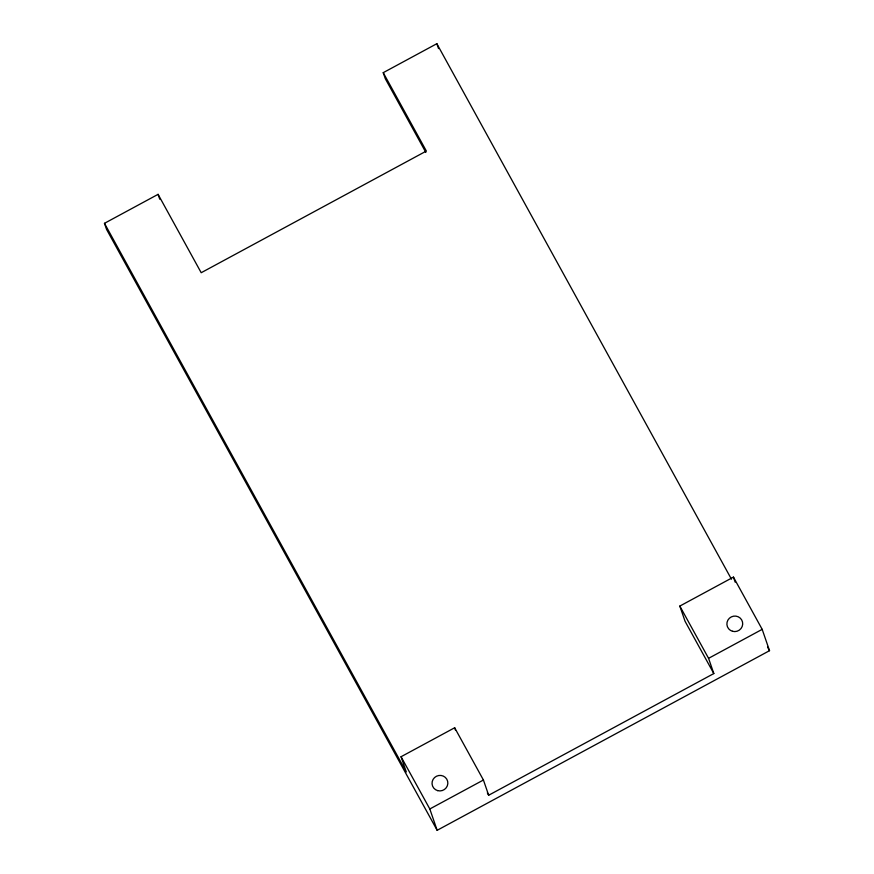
<?xml version="1.0" encoding="UTF-8"?>
<svg xmlns="http://www.w3.org/2000/svg" width="874" height="874" viewBox="0 0 874 874"><rect width="100%" height="100%" fill="white"/><g stroke="black" fill="none" stroke-linecap="round" stroke-linejoin="round"><path stroke-width="1.31" d="M487.353 792.86L488.664 795.242L713.818 673.559L685.074 621.305L679.83 606.075L733.439 577.102L762.183 629.356L769.524 650.682L437.153 830.3L106.573 229.414L104.476 223.318L158.085 194.345L201.195 272.721L426.359 151.049L383.238 72.673L436.847 43.7L731.451 579.189M104.476 223.318L406.301 771.961L401.057 756.731L454.666 727.758L483.42 780.012L488.664 795.242M437.153 830.3L429.811 808.974L483.42 780.012M713.818 673.559L708.574 658.33L762.183 629.356M767.558 647.099L769.524 650.682M679.83 606.075L708.574 658.33M425.846 152.393L385.336 78.758L383.238 72.673M401.057 756.731L429.811 808.974M733.439 577.102L735.187 582.182M436.847 43.7L438.529 48.573M454.666 727.758L455.54 730.293M158.085 194.345L159.756 199.217M732.51 631.29A7.932 7.746 -19 0 0 742.496 621.938A7.932 7.746 -19 0 0 729.386 618.235A7.932 7.746 -19 0 0 732.51 631.29M437.666 790.631A7.932 7.746 -19 0 0 447.641 781.28A7.932 7.746 -19 0 0 434.531 777.576A7.932 7.746 -19 0 0 437.666 790.631"/></g></svg>
